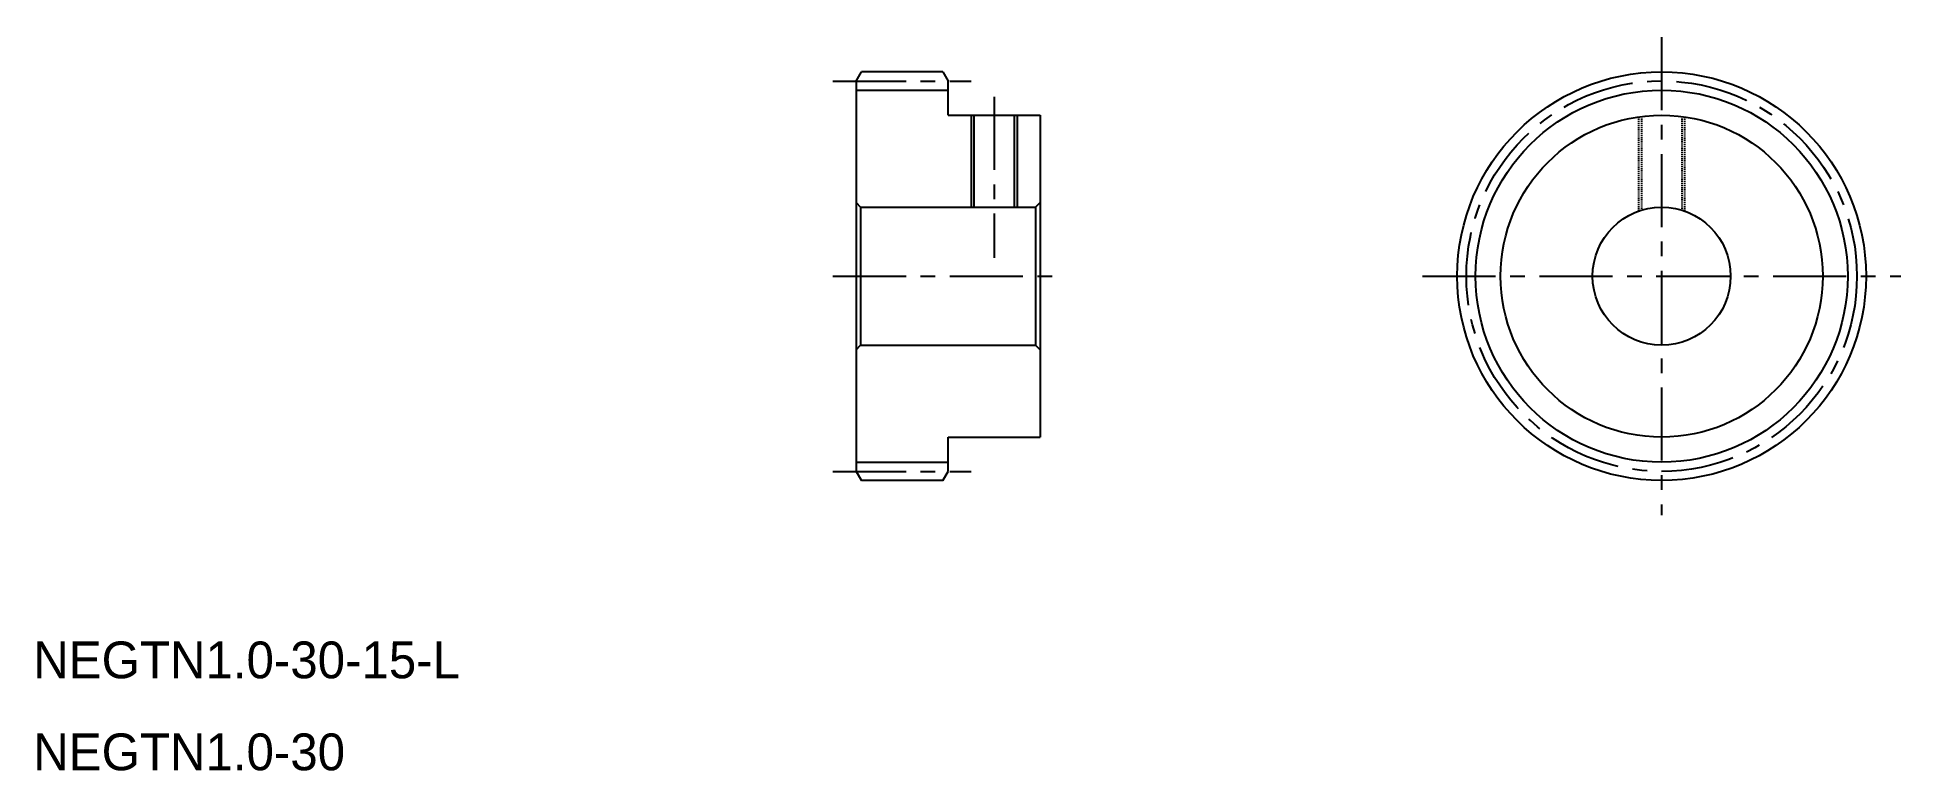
# Model space of a CAD drawing. Extents: x -52 to 151, y 117 to 196.
import ezdxf

# ---------------------------------------------------------------- set-up
doc = ezdxf.new("R2010")
doc.units = 0
doc.header["$LTSCALE"] = 0.25
doc.linetypes.add('CENTER', pattern=[50.8, 31.75, -6.35, 6.35, -6.35])
doc.linetypes.add('DASHED', pattern=[0.75, 0.5, -0.25])
doc.layers.get('0').update_dxf_attribs({"linetype": 'CONTINUOUS'})
doc.layers.add('CENTER', color=1, linetype='CENTER')

msp = doc.modelspace()

# ---------------------------------------------------------------- linework, layer by layer
at = {"color": 7, "linetype": 'CONTINUOUS'}
for p, q in [((37.3, 191.71), (37.88, 192.71)), ((46.72, 192.71), (37.88, 192.71)), ((46.72, 192.71), (47.3, 191.71)), ((37.3, 191.71), (37.3, 149.28)), ((47.01, 192.21), (47.01, 192.21)), ((47.3, 188), (47.3, 191.71)), ((47.3, 188), (57.3, 188)), ((50.1, 188), (50.1, 178)), ((54.5, 188), (54.5, 178)), ((57.3, 188), (57.3, 153)), ((37.3, 179.5), (37.3, 164)), ((37.3, 178.5), (37.8, 178)), ((56.8, 178), (57.3, 178.5)), ((37.8, 178), (56.8, 178)), ((37.8, 178), (37.8, 163)), ((56.8, 178), (56.8, 163)), ((37.3, 172.75), (37.3, 172.75)), ((37.3, 170.5), (37.3, 170.5)), ((37.3, 162.5), (37.8, 163)), ((37.8, 163), (56.8, 163)), ((56.8, 163), (57.3, 162.5)), ((47.3, 153), (57.3, 153)), ((47.3, 149.28), (47.3, 153)), ((37.3, 149.28), (37.88, 148.28)), ((46.72, 148.28), (37.88, 148.28)), ((46.72, 148.28), (47.3, 149.28))]:
    msp.add_line(p, q, dxfattribs=at)
at = {"color": 3, "linetype": 'CONTINUOUS'}
for p, q in [((37.3, 190.71), (47.3, 190.71)), ((49.8, 188), (49.8, 178)), ((54.8, 188), (54.8, 178)), ((37.3, 150.28), (47.3, 150.28))]:
    msp.add_line(p, q, dxfattribs=at)
at = {"color": 3, "linetype": 'DASHED'}
for p, q in [((122.35, 187.82), (122.35, 177.57)), ((122.65, 187.86), (122.65, 177.67)), ((127.05, 187.86), (127.05, 177.67)), ((127.35, 187.82), (127.35, 177.57))]:
    msp.add_line(p, q, dxfattribs=at)
at = {"color": 7, "linetype": 'CONTINUOUS'}
for radius in [22.21, 17.5, 7.5]:
    msp.add_circle((124.85, 170.5), radius, dxfattribs=at)
at = {"color": 3, "linetype": 'CONTINUOUS'}
msp.add_circle((124.85, 170.5), 20.22, dxfattribs=at)
at = {"layer": 'CENTER', "color": 1, "linetype": 'CENTER'}
for p, q in [((124.85, 196.48), (124.85, 144.52)), ((34.8, 191.71), (49.8, 191.71)), ((52.3, 190), (52.3, 172.5)), ((34.8, 170.5), (59.3, 170.5)), ((98.87, 170.5), (150.83, 170.5)), ((34.8, 149.28), (49.8, 149.28))]:
    msp.add_line(p, q, dxfattribs=at)
msp.add_circle((124.85, 170.5), 21.22, dxfattribs=at)

# ---------------------------------------------------------------- texts
at = {"color": 7, "linetype": 'CONTINUOUS'}
for s, p in [('NEGTN1.0-30-15-L', (-52.11, 126.78)), ('NEGTN1.0-30', (-52.11, 116.78))]:
    msp.add_text(s, height=4, dxfattribs=at).set_placement(p)

doc.saveas('drawing.dxf')
